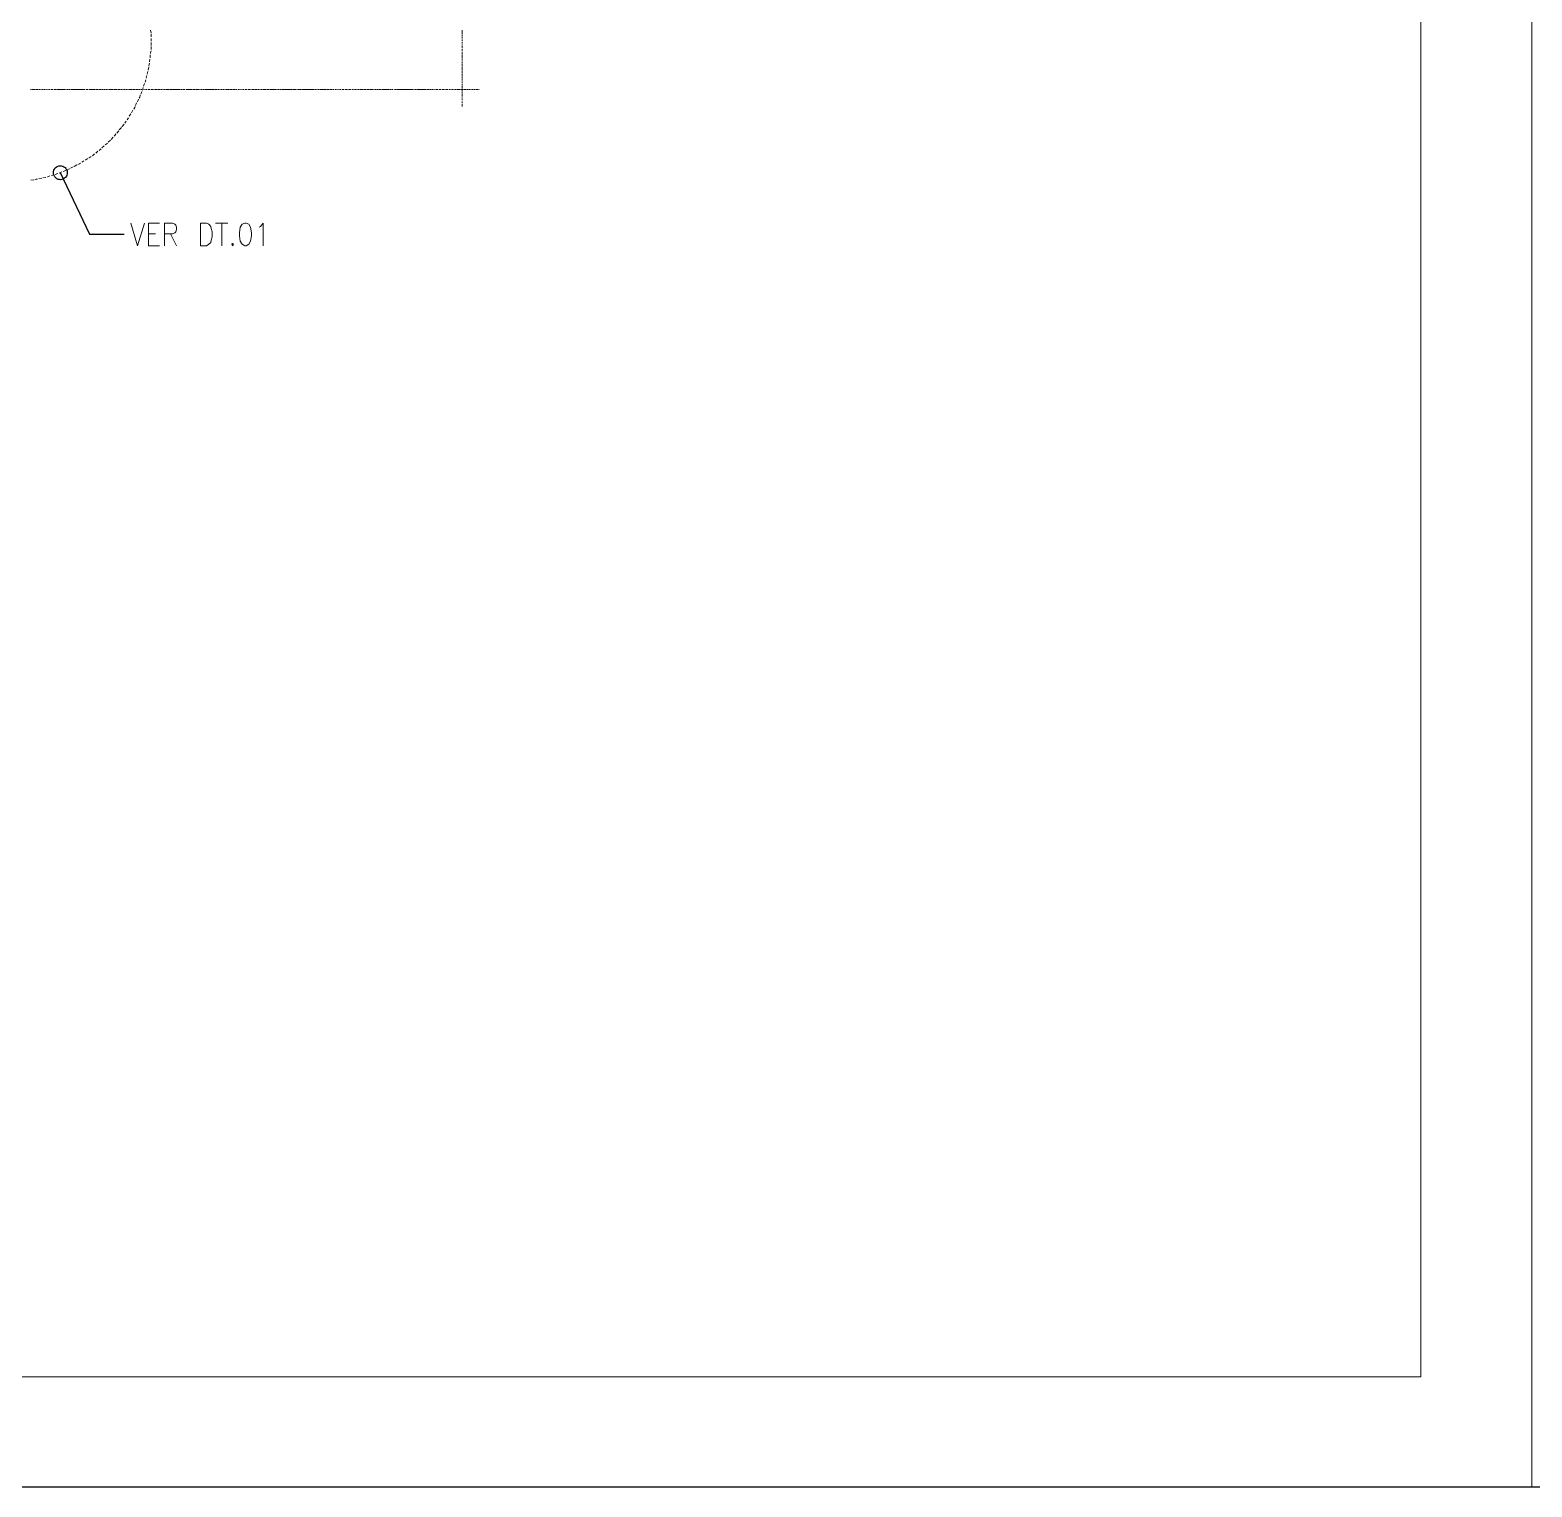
# Model space of a CAD drawing. Header units: millimetres. Extents: x 2928 to 3112, y 1220 to 1280.
# Drawn here: x 3098.58 to 3112.05, y 1220.91 to 1233.97 of the extents above; entities that cross this region are included whole.
import ezdxf
from ezdxf.xclip import XClip

# ---------------------------------------------------------------- set-up
doc = ezdxf.new("R2010")
doc.units = ezdxf.units.MM

# ---------------------------------------------------------------- blocks, each defined once
blk = doc.blocks.new('MF14B49E0')
at = {"color": 7, "linetype": 'Continuous', "lineweight": 9, "true_color": 0x000007}
blk.add_lwpolyline([(840.03, 593.45), (0, 593.45), (0, 0.23), (840.03, 0.23)], close=True, dxfattribs=at)

msp = doc.modelspace()

# ---------------------------------------------------------------- linework, layer by layer
at = {"color": 7, "linetype": 'Continuous', "lineweight": 9, "true_color": 0x000007}
for points in [[(3111.04942, 1279.22812), (3030.52665, 1279.22812), (3030.52665, 1221.89096), (3111.04942, 1221.89096)], [(3100.10333, 1232.03322), (3100.10333, 1232.235), (3100.15626, 1232.235), (3100.17941, 1232.22508), (3100.19595, 1232.20523), (3100.19926, 1232.18869), (3100.20918, 1232.15892), (3100.20918, 1232.11261), (3100.19926, 1232.08284), (3100.19595, 1232.06299), (3100.17941, 1232.04645), (3100.15626, 1232.03322)], [(3100.50028, 1232.235), (3100.47713, 1232.22508), (3100.46059, 1232.19862), (3100.45397, 1232.149), (3100.45397, 1232.12253), (3100.46059, 1232.07291), (3100.47713, 1232.04645), (3100.50028, 1232.03322), (3100.51352, 1232.03322), (3100.53667, 1232.04645), (3100.55321, 1232.07291), (3100.55983, 1232.12253), (3100.55983, 1232.149), (3100.55321, 1232.19862), (3100.53667, 1232.22508), (3100.51352, 1232.235)], [(3100.39112, 1232.05307), (3100.38451, 1232.04645), (3100.39112, 1232.03322), (3100.40105, 1232.04645)]]:
    msp.add_lwpolyline(points, close=True, dxfattribs=at)
for points in [[(3099.66006, 1233.93861), (3099.65675, 1233.96508), (3099.65675, 1233.96508)], [(3099.66006, 1233.90553), (3099.66006, 1233.92869), (3099.66006, 1233.92869)], [(3099.66006, 1233.86584), (3099.66006, 1233.8923), (3099.66006, 1233.8923)], [(3099.65344, 1233.71698), (3099.65344, 1233.74344), (3099.65344, 1233.74344)], [(3099.65675, 1233.75667), (3099.65675, 1233.76329), (3099.66006, 1233.77983)], [(3099.66006, 1233.82945), (3099.66006, 1233.85591), (3099.66006, 1233.85591)], [(3099.66006, 1233.79306), (3099.66006, 1233.81952), (3099.66006, 1233.81952)], [(3099.62698, 1233.57143), (3099.63029, 1233.59458), (3099.63029, 1233.59458)], [(3099.63359, 1233.60781), (3099.64021, 1233.63428), (3099.64021, 1233.63428)], [(3099.64021, 1233.6442), (3099.64352, 1233.66074), (3099.64683, 1233.67067)], [(3099.64683, 1233.68059), (3099.65013, 1233.70705), (3099.65013, 1233.70705)], [(3099.5939, 1233.46226), (3099.60052, 1233.48873), (3099.60052, 1233.48873)], [(3099.60713, 1233.49865), (3099.61375, 1233.52181), (3099.61375, 1233.52181)], [(3099.61706, 1233.53504), (3099.62367, 1233.55819), (3099.62367, 1233.55819)], [(3099.53766, 1233.32333), (3099.54759, 1233.34648), (3099.54759, 1233.34648)], [(3099.5542, 1233.35641), (3099.56082, 1233.36633), (3099.56413, 1233.38287)], [(3099.56744, 1233.3928), (3099.57736, 1233.41595), (3099.57736, 1233.41595)], [(3099.58398, 1233.42918), (3099.59059, 1233.45234), (3099.59059, 1233.45234)], [(3099.46489, 1233.19432), (3099.47812, 1233.21417), (3099.47812, 1233.21417)], [(3099.48474, 1233.22409), (3099.49797, 1233.24724), (3099.49797, 1233.24724)], [(3099.50458, 1233.25717), (3099.51451, 1233.27371), (3099.51782, 1233.28032)], [(3099.52112, 1233.29025), (3099.53105, 1233.3134), (3099.53105, 1233.3134)], [(3099.35242, 1233.04215), (3099.37226, 1233.062), (3099.37226, 1233.062)], [(3099.37557, 1233.07192), (3099.39542, 1233.09177), (3099.39542, 1233.09177)], [(3099.40204, 1233.09839), (3099.40204, 1233.10169), (3099.41858, 1233.12154)], [(3099.42519, 1233.13147), (3099.43842, 1233.15131), (3099.43842, 1233.15131)], [(3099.44504, 1233.16124), (3099.45827, 1233.18109), (3099.45827, 1233.18109)], [(3099.2201, 1232.90983), (3099.23995, 1232.92968), (3099.23995, 1232.92968)], [(3099.24987, 1232.9363), (3099.26641, 1232.94953), (3099.26972, 1232.95283)], [(3099.27633, 1232.96276), (3099.29618, 1232.9793), (3099.29618, 1232.9793)], [(3099.3028, 1232.98591), (3099.31934, 1233.00576), (3099.31934, 1233.00576)], [(3099.32926, 1233.01569), (3099.33588, 1233.0223), (3099.3458, 1233.03553)], [(3099.03816, 1232.78082), (3099.05801, 1232.79405), (3099.05801, 1232.79405)], [(3099.07124, 1232.80067), (3099.09109, 1232.8139), (3099.09109, 1232.8139)], [(3099.10101, 1232.82052), (3099.10432, 1232.82052), (3099.12417, 1232.83375)], [(3099.13409, 1232.84036), (3099.15394, 1232.8569), (3099.15394, 1232.8569)], [(3099.16386, 1232.86352), (3099.18371, 1232.88006), (3099.18371, 1232.88006)], [(3099.19363, 1232.88668), (3099.21348, 1232.90322), (3099.21348, 1232.90322)], [(3098.73052, 1232.65181), (3098.73383, 1232.65181), (3098.75367, 1232.65842)], [(3098.76691, 1232.66173), (3098.79006, 1232.66835), (3098.79006, 1232.66835)], [(3098.79998, 1232.67166), (3098.82314, 1232.68158), (3098.82314, 1232.68158)], [(3098.83637, 1232.68489), (3098.85953, 1232.69481), (3098.85953, 1232.69481)], [(3098.87276, 1232.69812), (3098.89592, 1232.70804), (3098.89592, 1232.70804)], [(3098.90584, 1232.71135), (3098.92569, 1232.72128), (3098.929, 1232.72128)], [(3098.93892, 1232.72789), (3098.96208, 1232.74112), (3098.96208, 1232.74112)], [(3098.972, 1232.74443), (3098.99516, 1232.75766), (3098.99516, 1232.75766)], [(3099.00508, 1232.76097), (3099.01831, 1232.76759), (3099.02824, 1232.7742)], [(3098.58166, 1232.62204), (3098.60812, 1232.62535), (3098.60812, 1232.62535)], [(3098.61805, 1232.62535), (3098.63128, 1232.62865), (3098.6412, 1232.62865)], [(3098.65443, 1232.63527), (3098.6809, 1232.63858), (3098.6809, 1232.63858)], [(3098.69082, 1232.64189), (3098.71729, 1232.64519), (3098.71729, 1232.64519)], [(3099.47812, 1232.235), (3099.53766, 1232.03322), (3099.60052, 1232.235)], [(3099.6369, 1232.03322), (3099.6369, 1232.235), (3099.73614, 1232.235)], [(3099.6369, 1232.13907), (3099.69975, 1232.13907), (3099.69975, 1232.13907)], [(3099.78245, 1232.03322), (3099.78245, 1232.235), (3099.85192, 1232.235), (3099.87508, 1232.22508), (3099.88169, 1232.21846), (3099.88831, 1232.19862), (3099.88831, 1232.17877), (3099.88169, 1232.15892), (3099.87508, 1232.149), (3099.85192, 1232.13907), (3099.78245, 1232.13907)], [(3099.83538, 1232.13907), (3099.88831, 1232.03322), (3099.88831, 1232.03322)], [(3100.23895, 1232.235), (3100.34812, 1232.235), (3100.34812, 1232.235)], [(3100.29519, 1232.235), (3100.29519, 1232.03322), (3100.29519, 1232.03322)], [(3100.6293, 1232.19862), (3100.64253, 1232.20523), (3100.66568, 1232.235), (3100.66568, 1232.03322)], [(3099.6369, 1232.03322), (3099.73614, 1232.03322), (3099.73614, 1232.03322)]]:
    msp.add_lwpolyline(points, dxfattribs=at)
at = {"color": 252, "linetype": 'Continuous', "lineweight": 5, "true_color": 0x989898}
for points in [[(3102.45199, 1233.95515), (3102.45199, 1233.96508), (3102.45199, 1233.96508)], [(3102.45199, 1233.93861), (3102.45199, 1233.95184), (3102.45199, 1233.95184)], [(3102.45199, 1233.92538), (3102.45199, 1233.9353), (3102.45199, 1233.9353)], [(3102.45199, 1233.91215), (3102.45199, 1233.92207), (3102.45199, 1233.92207)], [(3102.45199, 1233.89561), (3102.45199, 1233.90553), (3102.45199, 1233.90553)], [(3102.45199, 1233.88238), (3102.45199, 1233.8923), (3102.45199, 1233.8923)], [(3102.45199, 1233.86584), (3102.45199, 1233.87576), (3102.45199, 1233.87576)], [(3102.45199, 1233.8526), (3102.45199, 1233.85922), (3102.45199, 1233.85922)], [(3102.45199, 1233.83606), (3102.45199, 1233.84599), (3102.45199, 1233.84599)], [(3102.45199, 1233.81952), (3102.45199, 1233.82945), (3102.45199, 1233.82945)], [(3102.45199, 1233.80629), (3102.45199, 1233.81622), (3102.45199, 1233.81622)], [(3102.45199, 1233.78975), (3102.45199, 1233.79968), (3102.45199, 1233.79968)], [(3102.45199, 1233.77652), (3102.45199, 1233.78645), (3102.45199, 1233.78645)], [(3102.45199, 1233.75998), (3102.45199, 1233.76991), (3102.45199, 1233.76991)], [(3102.45199, 1233.74675), (3102.45199, 1233.75667), (3102.45199, 1233.75667)], [(3102.45199, 1233.73021), (3102.45199, 1233.74013), (3102.45199, 1233.74013)], [(3102.45199, 1233.71698), (3102.45199, 1233.7269), (3102.45199, 1233.7269)], [(3102.45199, 1233.70044), (3102.45199, 1233.71036), (3102.45199, 1233.71036)], [(3102.45199, 1233.68721), (3102.45199, 1233.69382), (3102.45199, 1233.69382)], [(3102.45199, 1233.67067), (3102.45199, 1233.68059), (3102.45199, 1233.68059)], [(3102.45199, 1233.65413), (3102.45199, 1233.66405), (3102.45199, 1233.66405)], [(3102.45199, 1233.64089), (3102.45199, 1233.65082), (3102.45199, 1233.65082)], [(3102.45199, 1233.62435), (3102.45199, 1233.63428), (3102.45199, 1233.63428)], [(3102.45199, 1233.61112), (3102.45199, 1233.62105), (3102.45199, 1233.62105)], [(3102.45199, 1233.59458), (3102.45199, 1233.60451), (3102.45199, 1233.60451)], [(3102.45199, 1233.58135), (3102.45199, 1233.59127), (3102.45199, 1233.59127)], [(3102.45199, 1233.56481), (3102.45199, 1233.57473), (3102.45199, 1233.57473)], [(3102.45199, 1233.55158), (3102.45199, 1233.5615), (3102.45199, 1233.5615)], [(3102.45199, 1233.53504), (3102.45199, 1233.54496), (3102.45199, 1233.54496)], [(3102.45199, 1233.52181), (3102.45199, 1233.52842), (3102.45199, 1233.52842)], [(3102.45199, 1233.50527), (3102.45199, 1233.51519), (3102.45199, 1233.51519)], [(3102.45199, 1233.49204), (3102.45199, 1233.49865), (3102.45199, 1233.49865)], [(3102.45199, 1233.4755), (3102.45199, 1233.48542), (3102.45199, 1233.48542)], [(3102.45199, 1233.45896), (3102.45199, 1233.46888), (3102.45199, 1233.46888)], [(3102.45199, 1233.44572), (3102.45199, 1233.45565), (3102.45199, 1233.45565)], [(3098.58827, 1233.43249), (3098.57835, 1233.43249), (3098.57835, 1233.43249)], [(3098.60481, 1233.43249), (3098.59489, 1233.43249), (3098.59489, 1233.43249)], [(3098.61805, 1233.43249), (3098.60812, 1233.43249), (3098.60812, 1233.43249)], [(3098.63459, 1233.43249), (3098.62466, 1233.43249), (3098.62466, 1233.43249)], [(3098.64782, 1233.43249), (3098.63789, 1233.43249), (3098.63789, 1233.43249)], [(3098.66436, 1233.43249), (3098.65443, 1233.43249), (3098.65443, 1233.43249)], [(3098.67759, 1233.43249), (3098.66767, 1233.43249), (3098.66767, 1233.43249)], [(3098.69413, 1233.43249), (3098.68421, 1233.43249), (3098.68421, 1233.43249)], [(3098.70736, 1233.43249), (3098.69744, 1233.43249), (3098.69744, 1233.43249)], [(3098.7239, 1233.43249), (3098.71398, 1233.43249), (3098.71398, 1233.43249)], [(3098.73713, 1233.43249), (3098.73052, 1233.43249), (3098.73052, 1233.43249)], [(3098.75367, 1233.43249), (3098.74375, 1233.43249), (3098.74375, 1233.43249)], [(3098.77021, 1233.43249), (3098.76029, 1233.43249), (3098.76029, 1233.43249)], [(3098.78344, 1233.43249), (3098.77352, 1233.43249), (3098.77352, 1233.43249)], [(3098.79998, 1233.43249), (3098.79006, 1233.43249), (3098.79006, 1233.43249)], [(3098.81322, 1233.43249), (3098.80329, 1233.43249), (3098.80329, 1233.43249)], [(3098.82976, 1233.43249), (3098.81983, 1233.43249), (3098.81983, 1233.43249)], [(3098.84299, 1233.43249), (3098.83306, 1233.43249), (3098.83306, 1233.43249)], [(3098.85953, 1233.43249), (3098.8463, 1233.43249), (3098.8463, 1233.43249)], [(3098.87276, 1233.43249), (3098.86284, 1233.43249), (3098.86284, 1233.43249)], [(3098.8893, 1233.43249), (3098.87607, 1233.43249), (3098.87607, 1233.43249)], [(3098.90253, 1233.43249), (3098.89592, 1233.43249), (3098.89592, 1233.43249)], [(3098.91907, 1233.43249), (3098.90915, 1233.43249), (3098.90915, 1233.43249)], [(3098.9323, 1233.43249), (3098.92569, 1233.43249), (3098.92569, 1233.43249)], [(3098.94884, 1233.43249), (3098.93892, 1233.43249), (3098.93892, 1233.43249)], [(3098.96538, 1233.43249), (3098.95215, 1233.43249), (3098.95215, 1233.43249)], [(3098.97862, 1233.43249), (3098.96869, 1233.43249), (3098.96869, 1233.43249)], [(3098.99516, 1233.43249), (3098.98192, 1233.43249), (3098.98192, 1233.43249)], [(3099.00839, 1233.43249), (3098.99846, 1233.43249), (3098.99846, 1233.43249)], [(3099.02493, 1233.43249), (3099.0117, 1233.43249), (3099.0117, 1233.43249)], [(3099.03816, 1233.43249), (3099.02824, 1233.43249), (3099.02824, 1233.43249)], [(3099.0547, 1233.43249), (3099.04147, 1233.43249), (3099.04147, 1233.43249)], [(3099.06793, 1233.43249), (3099.05801, 1233.43249), (3099.05801, 1233.43249)], [(3099.08447, 1233.43249), (3099.07455, 1233.43249), (3099.07455, 1233.43249)], [(3099.0977, 1233.43249), (3099.08778, 1233.43249), (3099.08778, 1233.43249)], [(3099.11424, 1233.43249), (3099.10432, 1233.43249), (3099.10432, 1233.43249)], [(3099.13078, 1233.43249), (3099.11755, 1233.43249), (3099.11755, 1233.43249)], [(3099.14401, 1233.43249), (3099.13409, 1233.43249), (3099.13409, 1233.43249)], [(3099.16055, 1233.43249), (3099.14732, 1233.43249), (3099.14732, 1233.43249)], [(3099.17379, 1233.43249), (3099.16386, 1233.43249), (3099.16386, 1233.43249)], [(3099.19033, 1233.43249), (3099.17709, 1233.43249), (3099.17709, 1233.43249)], [(3099.20356, 1233.43249), (3099.19363, 1233.43249), (3099.19363, 1233.43249)], [(3099.21679, 1233.43249), (3099.20687, 1233.43249), (3099.20687, 1233.43249)], [(3099.23333, 1233.43249), (3099.22341, 1233.43249), (3099.22341, 1233.43249)], [(3099.24656, 1233.43249), (3099.23995, 1233.43249), (3099.23995, 1233.43249)], [(3099.2631, 1233.43249), (3099.25318, 1233.43249), (3099.25318, 1233.43249)], [(3099.27633, 1233.43249), (3099.26972, 1233.43249), (3099.26972, 1233.43249)], [(3099.29618, 1233.43249), (3099.28295, 1233.43249), (3099.28295, 1233.43249)], [(3099.30941, 1233.43249), (3099.29949, 1233.43249), (3099.29949, 1233.43249)], [(3099.32265, 1233.43249), (3099.31272, 1233.43249), (3099.31272, 1233.43249)], [(3099.33919, 1233.43249), (3099.32926, 1233.43249), (3099.32926, 1233.43249)], [(3099.35242, 1233.43249), (3099.34249, 1233.43249), (3099.34249, 1233.43249)], [(3099.36896, 1233.43249), (3099.35903, 1233.43249), (3099.35903, 1233.43249)], [(3099.38219, 1233.43249), (3099.37226, 1233.43249), (3099.37226, 1233.43249)], [(3099.39873, 1233.43249), (3099.3888, 1233.43249), (3099.3888, 1233.43249)], [(3099.41196, 1233.43249), (3099.40534, 1233.43249), (3099.40534, 1233.43249)], [(3099.4285, 1233.43249), (3099.41858, 1233.43249), (3099.41858, 1233.43249)], [(3099.44173, 1233.43249), (3099.43512, 1233.43249), (3099.43512, 1233.43249)], [(3099.45827, 1233.43249), (3099.44835, 1233.43249), (3099.44835, 1233.43249)], [(3099.47481, 1233.43249), (3099.46489, 1233.43249), (3099.46489, 1233.43249)], [(3099.48804, 1233.43249), (3099.47812, 1233.43249), (3099.47812, 1233.43249)], [(3099.50458, 1233.43249), (3099.49466, 1233.43249), (3099.49466, 1233.43249)], [(3099.51782, 1233.43249), (3099.50789, 1233.43249), (3099.50789, 1233.43249)], [(3099.53436, 1233.43249), (3099.52443, 1233.43249), (3099.52443, 1233.43249)], [(3099.54759, 1233.43249), (3099.53766, 1233.43249), (3099.53766, 1233.43249)], [(3099.56413, 1233.43249), (3099.5542, 1233.43249), (3099.5542, 1233.43249)], [(3099.57736, 1233.43249), (3099.56744, 1233.43249), (3099.56744, 1233.43249)], [(3099.5939, 1233.43249), (3099.58398, 1233.43249), (3099.58398, 1233.43249)], [(3099.60713, 1233.43249), (3099.60052, 1233.43249), (3099.60052, 1233.43249)], [(3099.62367, 1233.43249), (3099.61375, 1233.43249), (3099.61375, 1233.43249)], [(3099.64021, 1233.43249), (3099.63029, 1233.43249), (3099.63029, 1233.43249)], [(3099.65344, 1233.43249), (3099.64352, 1233.43249), (3099.64352, 1233.43249)], [(3099.66998, 1233.43249), (3099.66006, 1233.43249), (3099.66006, 1233.43249)], [(3099.68321, 1233.43249), (3099.67329, 1233.43249), (3099.67329, 1233.43249)], [(3099.69975, 1233.43249), (3099.68983, 1233.43249), (3099.68983, 1233.43249)], [(3099.71299, 1233.43249), (3099.70306, 1233.43249), (3099.70306, 1233.43249)], [(3099.72953, 1233.43249), (3099.7196, 1233.43249), (3099.7196, 1233.43249)], [(3099.74276, 1233.43249), (3099.73283, 1233.43249), (3099.73283, 1233.43249)], [(3099.7593, 1233.43249), (3099.74937, 1233.43249), (3099.74937, 1233.43249)], [(3099.77253, 1233.43249), (3099.76591, 1233.43249), (3099.76591, 1233.43249)], [(3099.78907, 1233.43249), (3099.77915, 1233.43249), (3099.77915, 1233.43249)], [(3099.80561, 1233.43249), (3099.79569, 1233.43249), (3099.79569, 1233.43249)], [(3099.81884, 1233.43249), (3099.80892, 1233.43249), (3099.80892, 1233.43249)], [(3099.83538, 1233.43249), (3099.82546, 1233.43249), (3099.82546, 1233.43249)], [(3099.84861, 1233.43249), (3099.83869, 1233.43249), (3099.83869, 1233.43249)], [(3099.86515, 1233.43249), (3099.85192, 1233.43249), (3099.85192, 1233.43249)], [(3099.87839, 1233.43249), (3099.86846, 1233.43249), (3099.86846, 1233.43249)], [(3099.89493, 1233.43249), (3099.88169, 1233.43249), (3099.88169, 1233.43249)], [(3099.90816, 1233.43249), (3099.89823, 1233.43249), (3099.89823, 1233.43249)], [(3099.9247, 1233.43249), (3099.91147, 1233.43249), (3099.91147, 1233.43249)], [(3099.93793, 1233.43249), (3099.93131, 1233.43249), (3099.93131, 1233.43249)], [(3099.95447, 1233.43249), (3099.94454, 1233.43249), (3099.94454, 1233.43249)], [(3099.9677, 1233.43249), (3099.95778, 1233.43249), (3099.95778, 1233.43249)], [(3099.98424, 1233.43249), (3099.97432, 1233.43249), (3099.97432, 1233.43249)], [(3100.00078, 1233.43249), (3099.98755, 1233.43249), (3099.98755, 1233.43249)], [(3100.01401, 1233.43249), (3100.00409, 1233.43249), (3100.00409, 1233.43249)], [(3100.03055, 1233.43249), (3100.01732, 1233.43249), (3100.01732, 1233.43249)], [(3100.04378, 1233.43249), (3100.03386, 1233.43249), (3100.03386, 1233.43249)], [(3100.06032, 1233.43249), (3100.04709, 1233.43249), (3100.04709, 1233.43249)], [(3100.07356, 1233.43249), (3100.06363, 1233.43249), (3100.06363, 1233.43249)], [(3100.0901, 1233.43249), (3100.07686, 1233.43249), (3100.07686, 1233.43249)], [(3100.10333, 1233.43249), (3100.0934, 1233.43249), (3100.0934, 1233.43249)], [(3100.11656, 1233.43249), (3100.10994, 1233.43249), (3100.10994, 1233.43249)], [(3100.1331, 1233.43249), (3100.12318, 1233.43249), (3100.12318, 1233.43249)], [(3100.14964, 1233.43249), (3100.13972, 1233.43249), (3100.13972, 1233.43249)], [(3100.16618, 1233.43249), (3100.15295, 1233.43249), (3100.15295, 1233.43249)], [(3100.17941, 1233.43249), (3100.16949, 1233.43249), (3100.16949, 1233.43249)], [(3100.19595, 1233.43249), (3100.18272, 1233.43249), (3100.18272, 1233.43249)], [(3100.20918, 1233.43249), (3100.19926, 1233.43249), (3100.19926, 1233.43249)], [(3100.22241, 1233.43249), (3100.21249, 1233.43249), (3100.21249, 1233.43249)], [(3100.23895, 1233.43249), (3100.22903, 1233.43249), (3100.22903, 1233.43249)], [(3100.25219, 1233.43249), (3100.24226, 1233.43249), (3100.24226, 1233.43249)], [(3100.26873, 1233.43249), (3100.2588, 1233.43249), (3100.2588, 1233.43249)], [(3100.28196, 1233.43249), (3100.27534, 1233.43249), (3100.27534, 1233.43249)], [(3100.2985, 1233.43249), (3100.28857, 1233.43249), (3100.28857, 1233.43249)], [(3100.31173, 1233.43249), (3100.30511, 1233.43249), (3100.30511, 1233.43249)], [(3100.32827, 1233.43249), (3100.31835, 1233.43249), (3100.31835, 1233.43249)], [(3100.34481, 1233.43249), (3100.33489, 1233.43249), (3100.33489, 1233.43249)], [(3100.35804, 1233.43249), (3100.34812, 1233.43249), (3100.34812, 1233.43249)], [(3100.37458, 1233.43249), (3100.36466, 1233.43249), (3100.36466, 1233.43249)], [(3100.38781, 1233.43249), (3100.37789, 1233.43249), (3100.37789, 1233.43249)], [(3100.40435, 1233.43249), (3100.39443, 1233.43249), (3100.39443, 1233.43249)], [(3100.41759, 1233.43249), (3100.40766, 1233.43249), (3100.40766, 1233.43249)], [(3100.43413, 1233.43249), (3100.4242, 1233.43249), (3100.4242, 1233.43249)], [(3100.44736, 1233.43249), (3100.44074, 1233.43249), (3100.44074, 1233.43249)], [(3100.4639, 1233.43249), (3100.45397, 1233.43249), (3100.45397, 1233.43249)], [(3100.47713, 1233.43249), (3100.47051, 1233.43249), (3100.47051, 1233.43249)], [(3100.49367, 1233.43249), (3100.48375, 1233.43249), (3100.48375, 1233.43249)], [(3100.51021, 1233.43249), (3100.50028, 1233.43249), (3100.50028, 1233.43249)], [(3100.52344, 1233.43249), (3100.51352, 1233.43249), (3100.51352, 1233.43249)], [(3100.53998, 1233.43249), (3100.53006, 1233.43249), (3100.53006, 1233.43249)], [(3100.55321, 1233.43249), (3100.54329, 1233.43249), (3100.54329, 1233.43249)], [(3100.56975, 1233.43249), (3100.55983, 1233.43249), (3100.55983, 1233.43249)], [(3100.58298, 1233.43249), (3100.57306, 1233.43249), (3100.57306, 1233.43249)], [(3100.59952, 1233.43249), (3100.5896, 1233.43249), (3100.5896, 1233.43249)], [(3100.61276, 1233.43249), (3100.60283, 1233.43249), (3100.60283, 1233.43249)], [(3100.6293, 1233.43249), (3100.61937, 1233.43249), (3100.61937, 1233.43249)], [(3100.64253, 1233.43249), (3100.63591, 1233.43249), (3100.63591, 1233.43249)], [(3100.65907, 1233.43249), (3100.64914, 1233.43249), (3100.64914, 1233.43249)], [(3100.67561, 1233.43249), (3100.66568, 1233.43249), (3100.66568, 1233.43249)], [(3100.68884, 1233.43249), (3100.67892, 1233.43249), (3100.67892, 1233.43249)], [(3100.70538, 1233.43249), (3100.69546, 1233.43249), (3100.69546, 1233.43249)], [(3100.71861, 1233.43249), (3100.70869, 1233.43249), (3100.70869, 1233.43249)], [(3100.73515, 1233.43249), (3100.72523, 1233.43249), (3100.72523, 1233.43249)], [(3100.74838, 1233.43249), (3100.73846, 1233.43249), (3100.73846, 1233.43249)], [(3100.76492, 1233.43249), (3100.75169, 1233.43249), (3100.75169, 1233.43249)], [(3100.77815, 1233.43249), (3100.76823, 1233.43249), (3100.76823, 1233.43249)], [(3100.79469, 1233.43249), (3100.78477, 1233.43249), (3100.78477, 1233.43249)], [(3100.80793, 1233.43249), (3100.80131, 1233.43249), (3100.80131, 1233.43249)], [(3100.82447, 1233.43249), (3100.81454, 1233.43249), (3100.81454, 1233.43249)], [(3100.84101, 1233.43249), (3100.83108, 1233.43249), (3100.83108, 1233.43249)], [(3100.85424, 1233.43249), (3100.84431, 1233.43249), (3100.84431, 1233.43249)], [(3100.87078, 1233.43249), (3100.85755, 1233.43249), (3100.85755, 1233.43249)], [(3100.88401, 1233.43249), (3100.87409, 1233.43249), (3100.87409, 1233.43249)], [(3100.90055, 1233.43249), (3100.88732, 1233.43249), (3100.88732, 1233.43249)], [(3100.91378, 1233.43249), (3100.90386, 1233.43249), (3100.90386, 1233.43249)], [(3100.93032, 1233.43249), (3100.91709, 1233.43249), (3100.91709, 1233.43249)], [(3100.94355, 1233.43249), (3100.93363, 1233.43249), (3100.93363, 1233.43249)], [(3100.96009, 1233.43249), (3100.94686, 1233.43249), (3100.94686, 1233.43249)], [(3100.97333, 1233.43249), (3100.9634, 1233.43249), (3100.9634, 1233.43249)], [(3100.98987, 1233.43249), (3100.97994, 1233.43249), (3100.97994, 1233.43249)], [(3101.0031, 1233.43249), (3100.99317, 1233.43249), (3100.99317, 1233.43249)], [(3101.01964, 1233.43249), (3101.00971, 1233.43249), (3101.00971, 1233.43249)], [(3101.03618, 1233.43249), (3101.02295, 1233.43249), (3101.02295, 1233.43249)], [(3101.04941, 1233.43249), (3101.03949, 1233.43249), (3101.03949, 1233.43249)], [(3101.06595, 1233.43249), (3101.05272, 1233.43249), (3101.05272, 1233.43249)], [(3101.07918, 1233.43249), (3101.06926, 1233.43249), (3101.06926, 1233.43249)], [(3101.09572, 1233.43249), (3101.08249, 1233.43249), (3101.08249, 1233.43249)], [(3101.10895, 1233.43249), (3101.09903, 1233.43249), (3101.09903, 1233.43249)], [(3101.12218, 1233.43249), (3101.11226, 1233.43249), (3101.11226, 1233.43249)], [(3101.13872, 1233.43249), (3101.1288, 1233.43249), (3101.1288, 1233.43249)], [(3101.15196, 1233.43249), (3101.14534, 1233.43249), (3101.14534, 1233.43249)], [(3101.1685, 1233.43249), (3101.15857, 1233.43249), (3101.15857, 1233.43249)], [(3101.18504, 1233.43249), (3101.17511, 1233.43249), (3101.17511, 1233.43249)], [(3101.20158, 1233.43249), (3101.18834, 1233.43249), (3101.18834, 1233.43249)], [(3101.21481, 1233.43249), (3101.20488, 1233.43249), (3101.20488, 1233.43249)], [(3101.22804, 1233.43249), (3101.21812, 1233.43249), (3101.21812, 1233.43249)], [(3101.24458, 1233.43249), (3101.23466, 1233.43249), (3101.23466, 1233.43249)], [(3101.25781, 1233.43249), (3101.24789, 1233.43249), (3101.24789, 1233.43249)], [(3101.27435, 1233.43249), (3101.26443, 1233.43249), (3101.26443, 1233.43249)], [(3101.28758, 1233.43249), (3101.27766, 1233.43249), (3101.27766, 1233.43249)], [(3101.30412, 1233.43249), (3101.2942, 1233.43249), (3101.2942, 1233.43249)], [(3101.31736, 1233.43249), (3101.31074, 1233.43249), (3101.31074, 1233.43249)], [(3101.3339, 1233.43249), (3101.32397, 1233.43249), (3101.32397, 1233.43249)], [(3101.34713, 1233.43249), (3101.34051, 1233.43249), (3101.34051, 1233.43249)], [(3101.36367, 1233.43249), (3101.35374, 1233.43249), (3101.35374, 1233.43249)], [(3101.38021, 1233.43249), (3101.37028, 1233.43249), (3101.37028, 1233.43249)], [(3101.39344, 1233.43249), (3101.38351, 1233.43249), (3101.38351, 1233.43249)], [(3101.40998, 1233.43249), (3101.40005, 1233.43249), (3101.40005, 1233.43249)], [(3101.42321, 1233.43249), (3101.41329, 1233.43249), (3101.41329, 1233.43249)], [(3101.43975, 1233.43249), (3101.42983, 1233.43249), (3101.42983, 1233.43249)], [(3101.45298, 1233.43249), (3101.44306, 1233.43249), (3101.44306, 1233.43249)], [(3101.46952, 1233.43249), (3101.4596, 1233.43249), (3101.4596, 1233.43249)], [(3101.48275, 1233.43249), (3101.47614, 1233.43249), (3101.47614, 1233.43249)], [(3101.49929, 1233.43249), (3101.48937, 1233.43249), (3101.48937, 1233.43249)], [(3101.51253, 1233.43249), (3101.50591, 1233.43249), (3101.50591, 1233.43249)], [(3101.52907, 1233.43249), (3101.51914, 1233.43249), (3101.51914, 1233.43249)], [(3101.54561, 1233.43249), (3101.53568, 1233.43249), (3101.53568, 1233.43249)], [(3101.55884, 1233.43249), (3101.54891, 1233.43249), (3101.54891, 1233.43249)], [(3101.57538, 1233.43249), (3101.56545, 1233.43249), (3101.56545, 1233.43249)], [(3101.58861, 1233.43249), (3101.57869, 1233.43249), (3101.57869, 1233.43249)], [(3101.60515, 1233.43249), (3101.59523, 1233.43249), (3101.59523, 1233.43249)], [(3101.61838, 1233.43249), (3101.60846, 1233.43249), (3101.60846, 1233.43249)], [(3101.63492, 1233.43249), (3101.625, 1233.43249), (3101.625, 1233.43249)], [(3101.64815, 1233.43249), (3101.63823, 1233.43249), (3101.63823, 1233.43249)], [(3101.66469, 1233.43249), (3101.65477, 1233.43249), (3101.65477, 1233.43249)], [(3101.67792, 1233.43249), (3101.67131, 1233.43249), (3101.67131, 1233.43249)], [(3101.69446, 1233.43249), (3101.68454, 1233.43249), (3101.68454, 1233.43249)], [(3101.711, 1233.43249), (3101.70108, 1233.43249), (3101.70108, 1233.43249)], [(3101.72424, 1233.43249), (3101.71431, 1233.43249), (3101.71431, 1233.43249)], [(3101.74078, 1233.43249), (3101.73085, 1233.43249), (3101.73085, 1233.43249)], [(3101.75401, 1233.43249), (3101.74408, 1233.43249), (3101.74408, 1233.43249)], [(3101.77055, 1233.43249), (3101.75732, 1233.43249), (3101.75732, 1233.43249)], [(3101.78378, 1233.43249), (3101.77386, 1233.43249), (3101.77386, 1233.43249)], [(3101.80032, 1233.43249), (3101.78709, 1233.43249), (3101.78709, 1233.43249)], [(3101.81355, 1233.43249), (3101.80363, 1233.43249), (3101.80363, 1233.43249)], [(3101.83009, 1233.43249), (3101.82017, 1233.43249), (3101.82017, 1233.43249)], [(3101.84332, 1233.43249), (3101.83671, 1233.43249), (3101.83671, 1233.43249)], [(3101.85986, 1233.43249), (3101.84994, 1233.43249), (3101.84994, 1233.43249)], [(3101.8764, 1233.43249), (3101.86317, 1233.43249), (3101.86317, 1233.43249)], [(3101.88964, 1233.43249), (3101.87971, 1233.43249), (3101.87971, 1233.43249)], [(3101.90618, 1233.43249), (3101.89294, 1233.43249), (3101.89294, 1233.43249)], [(3101.91941, 1233.43249), (3101.90948, 1233.43249), (3101.90948, 1233.43249)], [(3101.93595, 1233.43249), (3101.92271, 1233.43249), (3101.92271, 1233.43249)], [(3101.94918, 1233.43249), (3101.93925, 1233.43249), (3101.93925, 1233.43249)], [(3101.96572, 1233.43249), (3101.95249, 1233.43249), (3101.95249, 1233.43249)], [(3101.97895, 1233.43249), (3101.96903, 1233.43249), (3101.96903, 1233.43249)], [(3101.99549, 1233.43249), (3101.98226, 1233.43249), (3101.98226, 1233.43249)], [(3102.00872, 1233.43249), (3101.9988, 1233.43249), (3101.9988, 1233.43249)], [(3102.02195, 1233.43249), (3102.01534, 1233.43249), (3102.01534, 1233.43249)], [(3102.03849, 1233.43249), (3102.02857, 1233.43249), (3102.02857, 1233.43249)], [(3102.05503, 1233.43249), (3102.04511, 1233.43249), (3102.04511, 1233.43249)], [(3102.07157, 1233.43249), (3102.05834, 1233.43249), (3102.05834, 1233.43249)], [(3102.08481, 1233.43249), (3102.07488, 1233.43249), (3102.07488, 1233.43249)], [(3102.10135, 1233.43249), (3102.08811, 1233.43249), (3102.08811, 1233.43249)], [(3102.11458, 1233.43249), (3102.10465, 1233.43249), (3102.10465, 1233.43249)], [(3102.12781, 1233.43249), (3102.11789, 1233.43249), (3102.11789, 1233.43249)], [(3102.14435, 1233.43249), (3102.13443, 1233.43249), (3102.13443, 1233.43249)], [(3102.15758, 1233.43249), (3102.14766, 1233.43249), (3102.14766, 1233.43249)], [(3102.17412, 1233.43249), (3102.1642, 1233.43249), (3102.1642, 1233.43249)], [(3102.18735, 1233.43249), (3102.18074, 1233.43249), (3102.18074, 1233.43249)], [(3102.20389, 1233.43249), (3102.19397, 1233.43249), (3102.19397, 1233.43249)], [(3102.22043, 1233.43249), (3102.21051, 1233.43249), (3102.21051, 1233.43249)], [(3102.23366, 1233.43249), (3102.22374, 1233.43249), (3102.22374, 1233.43249)], [(3102.2502, 1233.43249), (3102.24028, 1233.43249), (3102.24028, 1233.43249)], [(3102.26344, 1233.43249), (3102.25351, 1233.43249), (3102.25351, 1233.43249)], [(3102.27998, 1233.43249), (3102.27005, 1233.43249), (3102.27005, 1233.43249)], [(3102.29321, 1233.43249), (3102.28328, 1233.43249), (3102.28328, 1233.43249)], [(3102.30975, 1233.43249), (3102.29982, 1233.43249), (3102.29982, 1233.43249)], [(3102.32298, 1233.43249), (3102.31306, 1233.43249), (3102.31306, 1233.43249)], [(3102.33952, 1233.43249), (3102.3296, 1233.43249), (3102.3296, 1233.43249)], [(3102.35275, 1233.43249), (3102.34614, 1233.43249), (3102.34614, 1233.43249)], [(3102.36929, 1233.43249), (3102.35937, 1233.43249), (3102.35937, 1233.43249)], [(3102.38252, 1233.43249), (3102.37591, 1233.43249), (3102.37591, 1233.43249)], [(3102.39906, 1233.43249), (3102.38914, 1233.43249), (3102.38914, 1233.43249)], [(3102.4156, 1233.43249), (3102.40568, 1233.43249), (3102.40568, 1233.43249)], [(3102.42884, 1233.43249), (3102.41891, 1233.43249), (3102.41891, 1233.43249)], [(3102.44538, 1233.43249), (3102.43545, 1233.43249), (3102.43545, 1233.43249)], [(3102.45861, 1233.43249), (3102.44868, 1233.43249), (3102.44868, 1233.43249)], [(3102.45199, 1233.42918), (3102.45199, 1233.43911), (3102.45199, 1233.43911)], [(3102.45199, 1233.41595), (3102.45199, 1233.42588), (3102.45199, 1233.42588)], [(3102.45199, 1233.39941), (3102.45199, 1233.40934), (3102.45199, 1233.40934)], [(3102.45199, 1233.38618), (3102.45199, 1233.3961), (3102.45199, 1233.3961)], [(3102.45199, 1233.36964), (3102.45199, 1233.38287), (3102.45199, 1233.38287)], [(3102.45199, 1233.35641), (3102.45199, 1233.36302), (3102.45199, 1233.36302)], [(3102.45199, 1233.33987), (3102.45199, 1233.34979), (3102.45199, 1233.34979)], [(3102.45199, 1233.32664), (3102.45199, 1233.33325), (3102.45199, 1233.33325)], [(3102.47515, 1233.43249), (3102.46522, 1233.43249), (3102.46522, 1233.43249)], [(3102.48838, 1233.43249), (3102.47845, 1233.43249), (3102.47845, 1233.43249)], [(3102.50492, 1233.43249), (3102.49499, 1233.43249), (3102.49499, 1233.43249)], [(3102.51815, 1233.43249), (3102.51153, 1233.43249), (3102.51153, 1233.43249)], [(3102.53469, 1233.43249), (3102.52477, 1233.43249), (3102.52477, 1233.43249)], [(3102.54792, 1233.43249), (3102.54131, 1233.43249), (3102.54131, 1233.43249)], [(3102.56446, 1233.43249), (3102.55454, 1233.43249), (3102.55454, 1233.43249)], [(3102.581, 1233.43249), (3102.57108, 1233.43249), (3102.57108, 1233.43249)], [(3102.59423, 1233.43249), (3102.58431, 1233.43249), (3102.58431, 1233.43249)], [(3102.60416, 1233.43249), (3102.60085, 1233.43249), (3102.60085, 1233.43249)], [(3102.45199, 1233.3101), (3102.45199, 1233.32002), (3102.45199, 1233.32002)], [(3102.45199, 1233.29356), (3102.45199, 1233.30348), (3102.45199, 1233.30348)], [(3102.45199, 1233.28032), (3102.45199, 1233.29025), (3102.45199, 1233.29025)]]:
    msp.add_lwpolyline(points, dxfattribs=at)
at = {"color": 253, "linetype": 'Continuous', "lineweight": -2, "true_color": 0x9a9a9a}
msp.add_lwpolyline([(3098.8463, 1232.6882), (3099.10763, 1232.13576), (3099.41858, 1232.13576)], dxfattribs=at)
msp.add_open_spline([(3098.81983, 1232.74443), (3098.79006, 1232.7312), (3098.77683, 1232.6915), (3098.79006, 1232.66173), (3098.79006, 1232.66173), (3098.8066, 1232.62865), (3098.84299, 1232.61542), (3098.87276, 1232.63196), (3098.87276, 1232.63196), (3098.90584, 1232.64519), (3098.91907, 1232.68489), (3098.90253, 1232.71466), (3098.90253, 1232.71466), (3098.8893, 1232.74443), (3098.85291, 1232.75766), (3098.81983, 1232.74443)], degree=3, knots=[0, 0, 0, 0, 0.0625, 0.0625, 0.0625, 0.062501, 0.125, 0.125, 0.125, 0.125001, 0.1875, 0.1875, 0.1875, 0.187501, 1, 1, 1, 1], dxfattribs=at)

# ---------------------------------------------------------------- block references
at = {"color": 7, "true_color": 0xffffff}
ref = msp.add_blockref('MF14B49E0', (3028.04236, 1220.88198), dxfattribs=dict(at, xscale=0.1, yscale=0.1, zscale=0.1))
XClip(ref).set_block_clipping_path([(0, 0.2320201385), (841.02, 594.08)])

doc.saveas('drawing.dxf')
